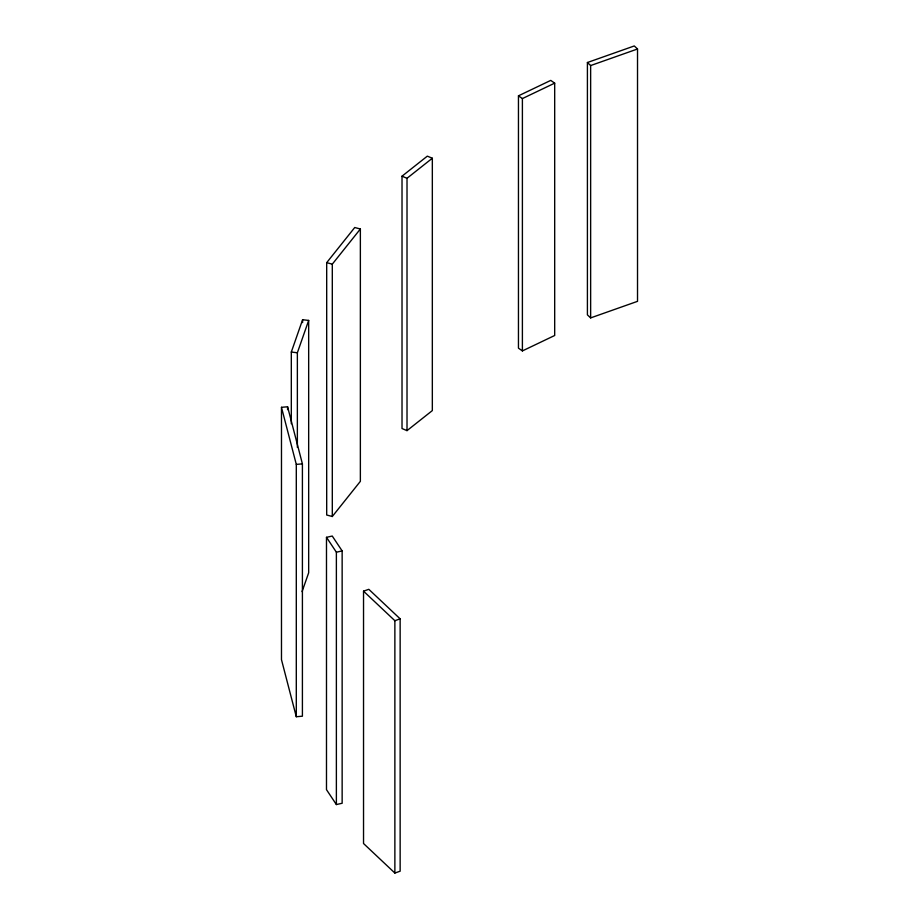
<?xml version="1.0" encoding="UTF-8"?>
<svg xmlns="http://www.w3.org/2000/svg" width="919" height="919" viewBox="0 0 919 919"><rect width="100%" height="100%" fill="white"/><g stroke="black" fill="none" stroke-linecap="round" stroke-linejoin="round"><path stroke-width="1.38" d="M291.312 423.739L291.312 352.046L302.604 319.72L308.669 320.432L308.669 572.778L302.075 591.629M297.365 447.381L297.365 352.758L308.669 320.432M326.693 262.662L354.745 227.51L360.363 229.003L360.363 481.338L332.299 516.501L326.693 515.008L326.693 262.662L332.299 264.155L360.363 229.003M402.017 176.184L427.335 156.138L432.332 158.24L432.332 410.586L407.014 430.632L402.017 428.53L402.017 176.184L407.014 178.286L432.332 158.24M518.454 95.829L550.745 80.401L554.685 83.147L554.685 335.492L522.394 350.92L518.454 348.163L518.454 95.829L522.394 98.574L522.394 350.92M522.394 98.574L554.685 83.147M587.413 62.515L634.294 45.95L637.522 48.994L637.522 301.34L590.641 317.905L587.413 314.861L587.413 62.515L590.641 65.559L590.641 317.905M590.641 65.559L637.522 48.994M363.533 591.17L368.806 589.309L400.144 618.843L400.144 871.189L394.871 873.05L363.533 843.516L363.533 591.17L394.871 620.704L394.871 873.05M394.871 620.704L400.144 618.843M326.486 537.328L332.253 536.041L342.144 550.918L342.144 803.263L336.377 804.55L326.486 789.662L326.486 537.328L336.377 552.204L336.377 804.55M336.377 552.204L342.144 550.918M281.478 407.312L287.59 406.784L302.408 463.865L302.408 716.2L296.297 716.728L281.478 659.658L281.478 407.312L296.297 464.394L296.297 716.728M296.297 464.394L302.408 463.865M291.312 352.046L297.365 352.758M407.014 178.286L407.014 430.632M332.299 264.155L332.299 516.501M302.604 319.72L302.604 322.592M287.59 406.784L287.59 409.656"/></g></svg>
